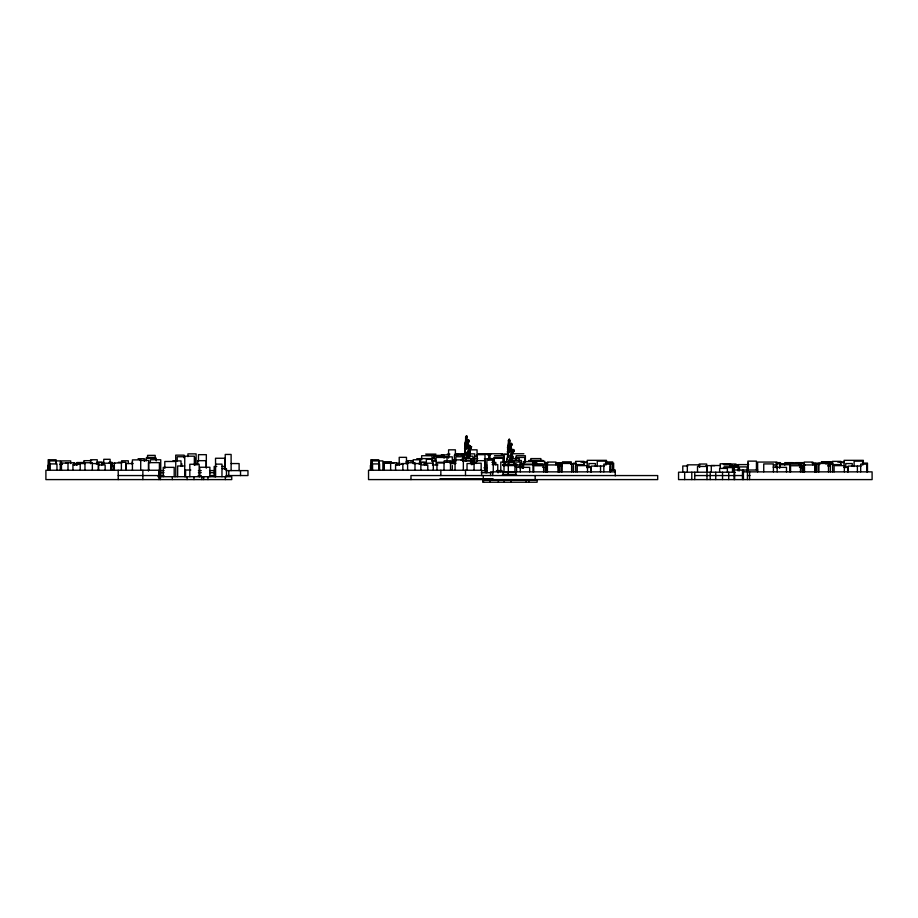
<?xml version="1.0" encoding="UTF-8"?>
<svg xmlns="http://www.w3.org/2000/svg" width="918" height="918" viewBox="0 0 918 918"><rect width="100%" height="100%" fill="white"/><g stroke="black" fill="none" stroke-linecap="round" stroke-linejoin="round"><path stroke-width="1.38" d="M462.408 458.438L462.511 460.928L462.511 458.438L470.991 458.438L470.991 460.928M465.552 458.438L465.552 460.928L465.644 458.036L468.387 451.782L466.344 458.438M466.034 460.928L466.034 458.438M505.187 464.37L505.187 461.88L513.77 461.88L513.77 464.37L513.667 461.88M508.813 464.37L508.813 461.88M515.664 465.575L515.664 464.37L503.293 464.37L503.293 465.575L515.664 465.575L515.664 464.37M464.21 456.682L465.024 453.894L467.87 451.381L468.536 446.114L465.242 448.948L464.577 448.615L467.434 444.817L466.837 442.946L467.824 442.992L467.687 442.04M510.351 448.03L510.465 445.482M464.577 448.615L465.506 445.93L464.726 448.627L466.551 446.63L468.536 446.114L465.242 449.533L466.918 445.505L466.619 443.291L465.633 442.671L465.621 437.002L467.136 437.002C465.564 438.093 467.4 437.932 465.885 437.852M506.988 460.113L507.803 457.336L510.649 454.823L511.315 449.556L508.021 452.976L509.697 448.948L509.398 446.733L508.411 446.102L508.446 440.984M469.178 448.787C471.244 459.78 467.342 450.004 470.498 448.558L471.565 446.756L470.005 446.068L468.811 447.341L469.809 449.648L471.404 447.663L470.613 448.558L470.475 447.754M512.06 453.056L514.183 451.094L513.782 450.646L512.06 453.056L512.175 457.21L512.749 456.774L511.957 452.23M466.424 437.542L466.665 435.775L466.642 437.002M508.4 440.445L509.915 440.445C508.147 443.52 509.697 437.197 509.41 440.445M465.024 453.894L465.38 448.764M469.408 449.613L467.778 441.317L466.034 442.751L466.918 445.505M506.323 461.88L508.09 453.607M513.254 451.186C512.634 453.744 515.985 448.764 512.783 449.51L511.693 450.681M465.667 437.002C466.114 439.447 466.803 434.03 466.619 436.681M507.402 452.104L509.329 450.072L511.315 449.556L507.677 452.344L508.297 449.361M508.801 441.294L507.562 449.223L508.056 450.543L508.744 449.648L508.687 450.336L507.505 452.069L510.213 448.259L508.813 446.182L509.536 441.145L508.446 440.445M509.146 440.124L509.444 439.217L509.41 440.124M466.619 437.852L466.344 442.866L466.837 438.517L465.977 438.001M508.4 440.984L509.915 440.984L509.123 446.297L508.87 445.322L509.398 446.733M469.35 457.68L469.282 458.438L469.97 453.331L469.396 453.767M512.439 456.9L512.06 461.88C512.749 454.651 507.7 460.17 508.331 464.37M467.962 440.904L469.167 440.17L467.859 442.051L466.677 441.122L466.034 442.751L467.434 444.817L468.432 444.174L467.698 445.219M464.806 445.643L465.277 447.1L465.965 446.205L464.726 448.627M509.031 445.494L508.813 446.182L511.211 447.617L510.213 448.259L508.882 445.7L509.513 444.553L510.637 445.494L511.946 443.612L510.741 444.346M511.67 449.809L512.772 450.199L512.841 449.51L511.59 450.784L512.588 453.079L514.183 451.094M466.929 441.179L466.206 442.235L467.537 441.627L467.801 442.499L468.191 441.053L466.952 440.973L466.872 440.032L467.457 440.789L468.364 439.63L467.801 440.801M466.16 436.004L466.137 437.002M508.939 439.435L508.905 440.445M465.644 458.036L468.777 454.697L469.27 450.302M511.555 458.139L512.049 453.744M466.103 442.258L467.572 444.094L467.549 442.476M509.272 444.782L508.893 444.232L509.708 444.61L508.813 446.182L510.557 444.748L510.351 447.536L509.616 446.377L510.764 446.653M467.572 444.094L467.801 442.924L466.837 442.946M510.351 447.536L510.821 445.414L508.985 445.678M465.277 447.1L465.506 445.93L464.852 447.961L465.965 446.205M468.765 458.438L469.97 453.331L468.409 455.844M511.544 461.88L512.749 456.774L511.705 458.438M464.692 443.922L466.631 444.071L464.887 445.425L466.023 437.702M507.631 446.733L507.665 448.856L508.331 445.448L508.411 446.102M469.19 454.846L467.136 456.131L467.87 458.438C470.268 458.702 467.79 456.671 468.777 454.697M507.803 457.336L507.677 453.905L507.952 456.418M463.544 458.438L465.231 450.015L468.536 446.114M468.868 444.932L467.996 444.105L469.201 449.212L468.811 447.341L470.005 446.068L471.186 447.341L471.565 446.756M512.072 452.149L512.187 453.056M468.57 458.105L469.97 453.331M511.349 461.547L512.749 456.774M468.616 447.238L468.88 446.366L470.36 446.205M510.58 444.243L511.142 443.061L510.236 444.232L509.651 443.463L509.742 444.404L510.97 444.496L510.637 445.494L510.316 444.61M466.252 441.753L469.247 441.845L467.859 442.051L468.191 441.053M510.97 444.496L510.637 445.494L512.026 445.287L509.651 445.494M465.036 443.509L465.552 442.006L465.633 442.671M509.123 461.88L511.165 455.225L508.423 461.467M507.505 452.069L508.744 449.648L507.631 451.404M465.242 448.948L466.551 446.63M508.021 452.39L509.329 450.072M471.186 447.341L470.498 448.558M512.772 450.199L513.139 449.648L513.782 450.646M510.477 448.661L511.211 447.617L511.923 452.643L510.775 447.548L511.383 449.636M510.982 444.955L509.341 445.746L509.031 445.196M511.315 449.556L507.803 454.284L501.32 454.215M467.87 458.438L468.49 457.738L468.891 458.438M511.969 458.277L509.915 459.562L510.649 461.88L511.269 461.169L512.003 461.88L512.129 461.123M464.783 445.792L466.631 444.071L464.772 444.392M507.562 449.223L509.41 447.514L507.482 447.353L507.964 448.799M507.379 451.713L508.228 450.795M507.665 448.856L509.41 447.514L507.551 447.823M502.857 474.652L503.293 472.311L515.664 472.311L516.1 474.652M512.095 450.222L513.139 449.648M510.603 446.423L509.616 446.377M464.887 444.874L466.631 444.071M507.665 448.317L509.41 447.514M510.649 461.88L511.67 461.88M466.619 437.714L465.621 437.542M468.203 441.363L469.419 441.042L468.191 441.179M510.982 444.805L512.198 444.484L510.97 444.61M466.413 441.478L465.598 441.673L466.275 441.707M509.192 444.92L508.377 445.115L509.054 445.15M466.137 436.681L466.757 436.394M508.951 439.366L509.536 439.837M467.836 443.279L466.034 442.751L466.08 441.879L466.619 443.291M456.716 453.756L466.413 453.756M469.316 453.871L474.778 453.871L474.778 463.624M478.381 453.756L489.455 453.756M502.215 453.756L489.994 453.756L489.994 459.39M511.647 453.756L523.88 453.756M425.665 454.1L435.924 454.1M447.318 454.1L449.889 454.1M455.018 454.1L457.589 454.1M462.167 454.1L465.036 454.1M478.358 454.215L490.992 454.1M508.606 454.444L503.902 454.444L503.902 462.523M441.317 454.915L449.453 454.915M461.375 454.915L465.61 454.915M487.274 454.915L490.097 454.915M426.25 455.374L444.071 455.374L444.071 458.139M454.858 455.374L457.577 455.374M494.504 455.718L503.73 455.718L503.73 462.442M468.903 456.177L473.011 456.177L473.011 464.049M433.571 456.292L444.438 456.292M474.778 456.292L477.337 456.292M184.816 456.751L177.208 456.751L177.208 460.905M463.487 456.751L455.879 456.751L455.879 460.905M444.094 456.866L452.287 456.866L452.287 462.144M146.593 457.451L154.431 457.451M432.367 458.139L434.902 458.139L434.902 460.905M430.68 458.598L419.721 458.598L419.721 462.821M473.493 458.598L477.762 458.598M487.722 458.598L494.836 458.598M511.67 458.598L519.198 458.598L519.198 461.238M138.09 458.713L144.321 458.713L144.321 461.352M416.761 458.713L421.752 458.713M484.406 458.828L491.405 458.828M461.1 460.216L463.774 460.216M139.662 460.446L148.716 460.446L148.716 470.245M463.59 460.446L471.359 460.446L471.359 464.646M511.429 460.446L521.355 460.446L521.355 464.141M528.825 460.446L543.008 460.446M91.628 460.675L83.905 460.675L83.905 463.418M406.536 460.675L412.974 460.675M172.813 460.905L181.007 460.905L181.007 466.172M410.449 460.79L413.261 460.79M431.988 460.905L436.096 460.905M462.936 460.928L472.885 460.928L472.885 462.133L470.383 462.133M528.596 461.134L537.133 461.134M391.47 461.72L384.091 461.72L384.091 470.245M562.482 461.834L571.248 461.834L571.248 464.565M821.415 461.834L830.182 461.834M405.871 461.949L408.487 461.949M450.336 461.949L455.959 461.949M506.288 462.064L500.792 462.064L500.792 471.863M511.796 462.064L520.047 462.064L520.047 467.664M580.922 462.064L587.474 462.064M606.19 461.949L612.754 461.949M821.553 461.949L832.052 461.949L832.052 464.634M837.767 462.064L844.33 462.064M96.998 462.293L103.344 462.293M109.265 462.293L111.95 462.293L111.95 470.245M118.353 462.293L125.846 462.293L125.846 470.245M419.629 462.293L425.975 462.293M437.622 462.293L450.509 462.293L450.509 470.245M536.41 462.293L533.806 462.293L533.806 465.024M96.734 462.408L101.806 462.408L101.806 465.024M419.365 462.408L424.437 462.408L424.437 465.024M491.933 462.408L495.823 462.408L495.823 464.978M85.122 462.523L76.928 462.523L76.928 465.093M583.366 462.523L587.52 462.523M775.882 462.638L780.552 462.638M792.613 462.638L784.775 462.638L784.775 465.093M795.642 462.638L803.48 462.638M840.211 462.523L844.365 462.523M65.924 462.752L74.232 462.752L74.232 465.254M109.345 462.752L112.191 462.752L112.191 466.505M386.099 462.752L396.863 462.752L396.863 465.254M533.037 462.752L536.846 462.752M544.328 462.752L548.184 462.752M555.78 462.867L564.031 462.752M821.931 462.752L831.169 462.752M385.95 462.982L394.143 462.982M103.068 463.211L110.676 463.211L110.676 470.245M425.7 463.211L433.307 463.211L433.307 470.245M471.014 463.211L481.17 463.211L481.17 469.97M576.206 463.211L573.36 463.211L573.36 471.863M605.49 463.097L613.649 463.097L613.649 470.016M812.063 463.097L828.495 463.211L828.495 471.863M833.051 463.211L830.205 463.211L830.205 465.69M862.346 463.097L867.476 463.097L867.476 471.863M74.071 463.441L77.823 463.441M110.94 463.326L114.865 463.326M396.702 463.441L399.204 463.441M450.52 463.326L455.753 463.326M544.512 463.441L547.243 463.441M562.688 463.441L570.652 463.441M804.099 463.441L801.368 463.441L801.368 467.652M819.533 463.441L827.497 463.441M79.189 463.556L85.236 463.556M92.328 463.556L98.674 463.556L98.674 470.245M133.121 463.556L126.202 463.556L126.202 470.245M231.164 463.556L239.116 463.556L239.116 470.601M401.82 463.556L407.867 463.556M413.88 463.556L421.305 463.556M450.222 463.556L455.753 463.556M101.542 463.682L104.216 463.682M424.173 463.682L426.847 463.682M520.437 463.797L524.189 463.797M609.942 463.797L612.432 463.797L612.432 470.016M776.031 463.797L785.441 463.797M825.489 463.797L831.731 463.797M96.195 463.911L98.926 463.911M418.826 463.911L421.569 463.911M513.816 463.911L516.582 463.911L516.582 471.863M570.606 463.911L575.884 463.911M723.246 464.026L736.052 464.026M780.105 464.026L785.349 464.026M215.638 464.141L221.972 464.141L221.972 476.706M524.901 464.141L542.779 464.141M781.746 464.141L801.529 464.141M59.693 464.37L62.458 464.37M403.036 464.256L395.578 464.37L395.578 470.245M536.376 464.37L545.717 464.37L545.717 471.863L545.808 465.747M785.338 464.256L789.491 464.256M492.174 464.6L497.763 464.6L497.763 472.678M561.965 464.6L559.211 464.485L559.211 466.941M575.781 464.6L583.974 464.6M748.732 464.6L738.118 464.6L738.118 470.945M819.82 464.485L816.056 464.485L816.056 471.863M832.637 464.6L840.819 464.6M789.836 464.715L779.91 464.715L779.91 467.572M73.44 464.829L77.078 464.829M396.071 464.829L399.709 464.829M432.458 464.944L437.875 464.944M516.524 464.944L519.29 464.944L519.29 467.71M773.381 464.944L776.146 464.944L776.146 467.71M730.028 465.174L732.564 465.174M738.646 465.059L734.492 465.059L734.492 467.916M805.178 465.174L802.665 465.174L802.665 471.863M110.917 465.518L113.752 465.518L113.752 470.245M720.286 465.518L711.289 465.518L711.289 472.208M705.919 465.633L714.801 465.633M730.131 465.747L736.947 465.747M734.308 465.874L738.577 465.874M827.6 465.874L830.342 465.874L830.342 471.863M184.679 465.988L177.644 465.988L177.644 476.706M562.401 465.988L559.728 465.988L559.728 471.863M604.354 465.988L591.307 466.103L591.307 471.863M687.869 465.988L682.785 465.988L682.785 472.208M724.038 466.103L733.849 466.103L733.849 472.208M861.21 465.988L848.163 466.103L848.163 471.863M216.763 466.447L214.169 466.447L214.169 476.706M221.949 466.447L224.543 466.447L224.543 469.006M516.226 467.136L520.299 467.136L520.311 471.863M542.607 467.251L545.246 467.251L545.246 471.863M586.774 467.251L591.272 467.251M773.082 467.136L777.144 467.136L777.156 471.863M799.452 467.251L802.091 467.251L802.091 471.863M843.619 467.251L848.129 467.251M520.311 467.365L529.652 467.365L529.652 471.863M732.472 467.365L738.003 467.365M777.156 467.365L786.496 467.365L786.496 471.863M723.395 467.595L732.507 467.595L732.507 472.208M483.924 467.824L486.769 467.824M222.282 468.639L226.482 468.639L226.482 476.706M190.829 470.016L185.574 470.016L185.574 476.706M609.781 470.016L615.255 470.016L615.255 475.903M757.775 470.016L734.09 470.016L734.09 479.598M159.698 470.601L164.093 470.601M198.391 470.601L201.26 470.601M209.522 470.601L214.146 470.601M226.023 470.601L247.963 470.601L247.963 475.558L226.023 475.558M481.353 470.601L486.769 470.601M496.42 470.601L502.1 470.601M615.255 471.863L490.591 471.863L490.591 475.558M743.431 471.863L872.1 471.863L872.1 479.598L678.551 479.598L678.551 472.208L735.238 472.208M502.857 472.552L516.1 472.552M159.721 472.678L164.024 472.678M198.391 472.678L201.26 472.678M209.855 472.678L214.146 472.678M481.353 472.678L491.268 472.678M502.421 474.652L516.536 474.652M118.215 475.558L158.975 475.558M159.698 475.558L164.024 475.558M198.139 475.558L201.26 475.558M209.522 475.558L214.146 475.558M694.765 475.558L742.478 475.558M747.447 475.558L750.04 475.558M157.942 476.706L231.738 476.706L231.738 479.598L45.9 479.598L45.9 470.245L158.975 470.245L158.975 479.598M440.009 478.783L493.115 478.783M469.282 449.613L469.867 449.648M466.493 443.107L467.824 442.992M467.572 444.587L468.547 444.84M508.756 441.443L509.444 441.524L508.664 441.294M509.387 442.82L508.756 442.212M466.596 439.378L465.977 438.77M511.647 448.363L510.947 447.927M511.842 452.149L512.611 452.54M466.734 441.11L466.114 440.789L466.493 441.351M511.59 450.784L512.588 453.079M468.811 447.341L469.809 449.648M509.1 447.112L509.697 448.948M465.024 450.853L465.174 452.976M463.395 456.866L463.831 458.438L463.751 456.43M469.201 449.212L467.996 444.105L468.903 447.238L468.88 446.366M867.235 465.874L867.235 471.863M867.017 471.863L867.017 464.141L860.682 464.141L860.682 471.863M863.333 462.89L863.333 460.331L844.067 460.331L844.067 465.46M862.759 465.162L862.759 461.134L854.107 461.134L854.107 466.505M857.389 466.103L857.389 471.863M852.237 466.333L852.237 463.556L845.776 463.556L845.776 467.71M847.624 467.251L847.624 471.863M844.353 471.863L844.353 465.633L834.095 465.633L834.095 471.863M840.877 465.311L840.877 461.364L832.454 461.364L832.637 471.863M818.925 463.211L818.925 471.863M818.271 464.141L818.271 471.863M816.584 465.988L816.584 471.863M816.217 464.6L816.217 471.863M815.471 466.792L815.586 471.863M815.035 463.211L815.035 471.863M814.84 471.863L814.84 464.944L803.766 464.944L803.766 471.863M812.843 464.864L812.843 462.064L804.191 462.064L804.283 471.863M804.501 466.792L804.501 471.863M800.485 471.863L800.485 465.747L790.559 465.747L790.559 471.863M798.763 465.357L798.763 462.752L789.882 462.752L789.836 471.863M779.795 465.174L779.795 467.847M779.566 465.174L779.566 467.847M776.903 467.664L776.903 462.064L757.637 462.064L757.637 471.863M773.426 471.863L773.426 463.911L763.742 463.911L763.742 471.863M757.224 463.097L757.224 470.016M756.432 470.016L756.432 461.134L747.895 461.134L747.895 470.016M749.581 471.863L749.581 479.598M748.227 463.097L748.227 470.016M747.447 471.863L747.447 479.598M747.057 470.888L747.057 466.906L739.449 466.906L739.449 470.888M743.431 470.016L743.431 479.598M742.478 470.016L742.478 479.598M734.641 472.208L734.641 479.598M730.556 466.596L730.556 463.797L720.182 463.797L720.286 468.203M728.708 472.208L728.708 479.598M727.354 472.208L727.354 468.409L719.632 468.409L719.632 472.208M722.535 472.208L722.535 479.598M715.73 472.208L715.73 479.598M710.211 472.208L710.211 479.598M706.986 479.598L706.963 466.447L697.508 466.447L697.508 472.208M706.688 472.208L706.688 464.026L699.195 464.026L699.195 466.757M699.677 467.285L699.677 464.829L687.33 464.829L687.33 472.208M694.765 472.208L694.765 479.598M691.782 472.208L691.782 479.598M684.679 472.208L684.656 479.598M610.619 463.097L610.619 471.863M610.39 465.874L610.39 471.863M610.172 471.863L610.172 464.141L603.826 464.141L603.826 471.863M606.488 462.89L606.488 460.331L587.222 460.331L587.222 468.019M605.903 465.162L605.903 461.134L597.251 461.134L597.251 466.505M600.533 466.103L600.533 471.863M595.38 466.333L595.38 463.556L588.931 463.556L588.931 467.71M590.767 467.251L590.767 471.863M587.509 471.863L587.509 465.633L577.238 465.633L577.238 471.863M584.02 465.311L584.02 461.364L575.609 461.364L575.781 471.863M573.498 465.874L573.498 471.863M571.639 471.863L571.639 463.211L558.178 463.211L558.178 466.918M562.068 463.211L562.068 471.863M561.426 464.141L561.426 471.863M559.36 464.6L559.36 471.863M558.626 466.792L558.741 471.863M557.983 471.863L557.983 464.944L546.91 464.944L546.91 471.863M555.998 464.864L555.998 462.064L547.346 462.064L547.438 471.863M546.325 463.097L546.325 471.863M544.787 465.231L544.787 461.249L536.364 461.249L536.364 465.231M543.628 471.863L543.628 465.747L533.714 465.747L533.714 471.863M540.863 461.238L540.863 458.598L530.811 458.598L530.811 461.238M535.171 475.558L535.171 479.598M533.186 465.449L533.186 461.605L523.26 461.605L523.26 468.019M532.979 471.863L532.979 464.715L523.065 464.715L523.065 467.572M528.779 480.103L528.779 482.225M526.244 480.103L526.244 482.225M525.383 462.442L525.383 455.718L516.157 455.718L516.157 459.757M524.878 462.638L524.878 457.451L515.641 457.451L515.641 460.044M523.49 463.797L523.49 467.824M522.95 465.174L522.95 467.847M522.193 464.37L522.193 468.123M520.724 464.256L520.724 468.054M514.952 465.575L514.952 471.818M510.959 480.103L510.959 482.225M508.308 465.575L508.308 471.818M508.147 471.818L508.056 474.652M505.29 461.88L505.29 464.37M504.234 480.103L504.234 482.225M504.005 465.575L504.005 471.818M503.42 462.374L503.42 458.254L494.194 458.254L494.194 463.739M503.213 462.638L503.213 457.451L493.987 457.451L493.987 462.638M498.543 470.601L498.543 472.678M498.382 480.103L498.382 482.225M493.264 472.678L493.264 460.102L486.919 460.102L486.919 472.678M492.645 460.446L492.645 462.913M492.736 471.863L492.736 475.558M490.063 480.103L490.063 482.225M488.743 454.215L488.743 459.666M486.574 464.6L486.574 472.678M485.45 462.408L485.45 472.678M485.002 470.601L485.002 454.674L477.153 454.674L477.153 461.306M484.819 470.601L484.819 460.675L476.396 460.675L476.396 463.51M483.453 480.103L483.453 482.225M483.293 475.558L483.293 479.598M481.606 475.558L481.606 470.245L368.531 470.245L368.531 479.598L657.69 479.598L657.69 475.558L410.977 475.558L410.977 479.598M477.062 456.751L477.062 449.831L470.257 449.831L470.257 453.985M474.067 470.245L474.067 463.556L467.032 463.556L467.032 470.245M473.447 457.68L473.447 464.141M472.173 462.133L472.173 464.634M470.888 458.438L470.888 460.928M465.495 470.245L465.495 475.558M463.429 456.177L463.429 458.805M463.349 470.245L463.349 459.872L455.053 459.872L455.053 470.245M462.81 457.956L462.81 455.144L454.387 455.144L454.387 462.167M455.397 455.374L455.397 449.831L448.592 449.831L448.592 458.139M453.09 459.643L453.09 462.247M452.299 465.518L452.299 470.245M450.933 463.498L450.933 460.79L444.243 460.79L444.243 463.498M447.043 461.605L447.043 457.451L436.084 457.451L436.096 464.91M444.014 470.245L444.014 462.982L436.979 462.982L436.979 470.245M440.847 470.245L440.847 475.558M433.87 455.374L433.87 458.139M432.745 463.406L432.745 459.298L426.4 459.298L426.296 465.254M432.034 461.364L432.034 455.718L421.649 455.718L421.649 459.952M427.777 470.245L427.777 464.944L420.857 464.944L420.857 470.245M419.87 463.693L419.87 459.757L413.18 459.757L413.18 463.693M414.993 470.245L414.993 462.752L407.603 462.752L407.603 470.245M406.479 463.797L406.479 457.336L399.215 457.336L399.215 465.082M402.841 464.37L402.841 470.245M399.559 462.523L399.559 465.093M390.632 470.245L390.632 463.097L383.713 463.097L383.713 470.245M382.898 470.245L382.898 460.905L372.249 460.905L372.249 470.245M379.593 470.245L379.593 463.911L372.559 463.911L372.559 470.245M378.939 460.905L378.939 470.245M378.744 470.245L378.744 459.757L370.815 459.757L370.815 470.245M371.939 459.757L371.939 470.245M371.641 462.179L371.641 470.245M371.4 464.026L371.4 470.245M370.402 465.403L370.402 470.245M240.527 470.601L240.527 475.558M231.118 470.601L231.118 454.444L225.231 454.444L225.231 469.247M228.789 470.601L228.789 475.558M225.335 476.706L225.335 479.598M224.749 466.482L224.749 458.254L215.523 458.254L215.638 476.706M215.294 468.639L215.294 476.706M209.878 476.706L209.878 467.251L199.734 467.251L199.734 476.706M207.961 476.706L207.961 479.598M206.332 467.939L206.332 454.674L198.483 454.674L198.483 461.306M206.148 467.767L206.148 460.675L197.726 460.675L197.726 464.933M203.693 476.706L203.693 479.598M201.891 476.706L201.891 479.598M199.16 476.706L199.16 464.256L189.819 464.256L189.819 476.706M196.108 465.024L196.108 453.871L187.915 453.871L187.915 456.659M194.777 457.68L194.777 465.426M194.341 465.357L194.341 456.177L184.77 456.177L184.679 476.706M193.985 476.706L193.985 479.598M187.088 476.706L187.088 479.598M184.139 457.956L184.139 455.144L175.717 455.144L175.717 460.756M181.81 463.682L181.81 466.287M175.763 476.706L175.763 461.49L164.804 461.49L164.804 468.409M174.191 476.706L174.191 467.365L163.232 467.365L163.232 476.706M172.32 476.706L172.32 479.598M160.742 476.706L160.742 459.757L150.368 459.757L150.368 462.58M160.432 476.706L160.432 479.598M159.388 476.706L159.388 462.638L148.441 462.638L148.441 471.083M156.232 460.905L156.232 458.139L146.088 458.139L146.088 460.905M155.199 458.139L155.199 455.374L147.58 455.374L147.58 458.139M142.864 470.245L142.864 479.598M140.718 470.245L140.718 459.872L132.422 459.872L132.422 470.245M132.272 461.834L132.272 464.336M128.302 463.498L128.302 460.79L121.612 460.79L121.612 463.498M121.383 470.245L121.383 462.982L114.348 462.982L114.348 470.245M118.215 470.245L118.215 479.598M110.114 463.406L110.114 459.298L103.768 459.298L103.768 463.406M105.145 470.245L105.145 464.944L98.226 464.944L98.226 470.245M97.239 463.693L97.239 459.757L90.549 459.757L90.549 463.693M92.351 470.245L92.351 462.752L84.972 462.752L84.972 470.245M80.21 470.245L80.21 464.37L72.947 464.37L72.947 470.245M70.709 463.579L70.709 460.905L61.139 460.905L61.139 470.245L61.081 463.097L68.001 463.097L68.001 470.245M61.46 461.72L61.46 470.245M60.267 470.245L60.267 460.905L49.618 460.905L49.618 470.245M56.962 470.245L56.962 463.911L49.928 463.911L49.928 470.245M56.308 460.905L56.308 463.579M56.113 463.693L56.113 459.757L48.184 459.757L48.184 470.245M49.308 459.757L49.308 470.245M49.01 462.179L49.01 470.245M48.769 464.026L48.769 470.245M47.77 465.403L47.77 470.245M508.159 464.37L508.147 465.575L508.147 464.37M537.122 480.103L482.788 480.103L482.788 482.225L537.122 482.225L537.122 480.103M503.293 465.575L503.293 464.37L503.293 465.575"/></g></svg>
